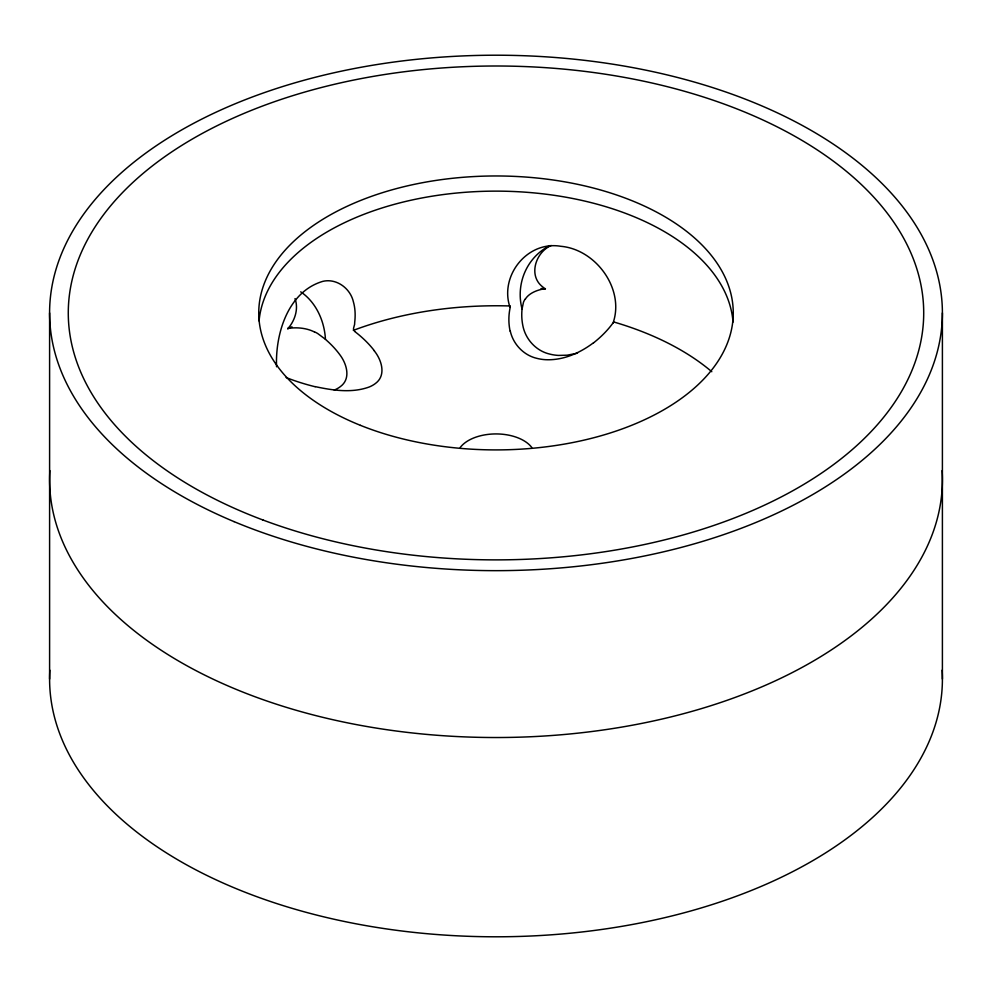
<?xml version="1.0" encoding="UTF-8"?>
<svg xmlns="http://www.w3.org/2000/svg" width="992" height="992" viewBox="0 0 992 992"><rect width="100%" height="100%" fill="white"/><g stroke="black" fill="none" stroke-linecap="round" stroke-linejoin="round"><path stroke-width="1.49" d="M577.493 353.189L567.126 355.198L558.384 355.421A28.26 16.318 0 0 1 549.692 354.07C536.089 350.945 525.438 339.214 522.846 325.612A162.291 93.694 0 0 1 522.077 308.884L523.491 302.2A39.196 22.63 0 0 1 525.053 299.249M510.024 307.334C499.224 276.012 527.211 240.548 560.765 246.289C596.043 249.327 625.022 289.329 612.969 323.256M354.727 331.353C351.652 329.592 355.248 325.351 354.69 322.549C355.508 315.642 355.31 308.524 353.388 301.804C350.362 288.474 336.685 278.144 322.908 281.331C287.928 291.524 275.218 333.858 276.557 366.767M593.452 342.798C579.787 353.14 562.96 360.542 545.55 359.699A28.26 16.318 0 0 1 536.858 358.348C523.702 355.297 513.199 344.224 510.285 331.105M551.205 245.47C535.643 252.191 527.856 275.813 542.86 287.035A21.204 16.728 15.5 0 0 545.414 288.908A334.403 193.068 0 0 0 541.086 288.486M315.183 386.62C332.816 390.389 351.937 393.328 369.322 386.954A28.26 16.318 0 0 0 375.683 383.284C386.52 375.1 381.474 359.712 374.294 350.883M353.338 330.274L353.425 330.336A260.946 150.66 0 0 1 510.297 305.982M295.008 298.617C298.418 307.892 295.566 318.42 289.862 326.17A21.204 12.834 -53.5 0 1 287.742 328.637M942.4 312.939L942.4 679.061M49.6 312.939L49.6 679.061M300.7 291.859A55.738 43.958 84.9 0 1 325.45 339.289L317.651 333.498A38.477 22.208 0 0 0 314.476 331.824M325.388 339.314A160.642 92.74 0 0 1 340.132 355.136C346.716 363.94 351.056 378.622 340.616 386.421A28.26 16.318 0 0 1 334.254 390.092M287.705 328.513A28.061 16.194 0 0 1 314.34 331.923M287.804 328.712A334.403 193.068 0 0 1 291.983 326.827M525.252 299.286A28.061 16.194 0 0 1 545.377 288.647M522.015 308.884A55.738 54.151 71.6 0 1 549.841 245.607M613.899 322.016A260.946 150.66 0 0 1 711.797 371.715M315.109 386.719A167.561 96.732 0 0 1 286.118 377.543M354.615 331.402A169.595 97.91 0 0 1 374.43 350.846M510.099 331.13A167.561 96.732 0 0 1 510.21 307.346M612.833 323.218A169.595 97.91 0 0 1 593.576 342.848M460.238 447.479A38.973 22.494 0 0 1 496 433.926A38.973 22.494 0 0 1 531.762 447.479M942.115 470.592A446.4 257.722 0 0 1 496 737.527A446.4 257.722 0 0 1 49.885 470.592M259.073 320.912A237.249 136.97 0 0 1 497.004 191.134A237.249 136.97 0 0 1 733.026 322.078M942.14 670.183A446.4 257.722 0 0 1 496 936.795A446.4 257.722 0 0 1 49.86 670.183M262.967 520.006A427.713 246.934 0 0 0 923.118 325.922A427.713 246.934 0 0 0 301.915 92.888A427.713 246.934 0 0 0 262.967 520.006M360.468 425.357A237.249 136.97 0 0 0 732.406 324.483A237.249 136.97 0 0 0 395.126 188.964A237.249 136.97 0 0 0 360.468 425.357M234.062 521.631A446.4 257.722 0 0 0 940.007 339.549A446.4 257.722 0 0 0 313.918 77.624A446.4 257.722 0 0 0 234.062 521.631"/></g></svg>
